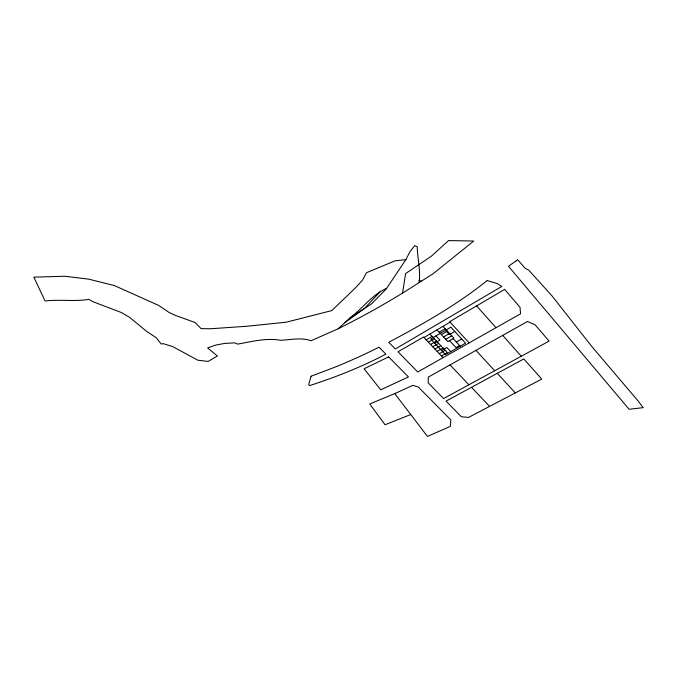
<?xml version="1.0" encoding="UTF-8"?>
<svg xmlns="http://www.w3.org/2000/svg" width="677" height="677" viewBox="0 0 677 677"><rect width="100%" height="100%" fill="white"/><g stroke="black" fill="none" stroke-linecap="round" stroke-linejoin="round"><path stroke-width="1.02" d="M338.153 328.768C365.995 314.907 393.041 299.547 419.105 282.588C420.806 270.614 417.472 258.8 417.235 246.792L414.789 245.616L410.008 251.573L405.878 259.621L386.212 288.977L371.546 303.855L350.094 317.809L338.153 328.768L311.09 340.759C301.451 337.205 290.645 339.82 280.608 340.269C266.036 337.789 251.962 341.555 237.703 344.111L234.682 342.85L224.417 343.442L215.066 345.228L207.627 347.961L217.385 355.992L208.169 361.416L197.887 360.223L172.635 346.565L163.25 343.645L161.177 344.043L156.252 337.738L146.283 331.112L129.806 317.496L121.166 312.444L92.774 301.637L88.839 299.378C74.225 301.739 59.644 299.242 45.071 300.994L33.85 277.164L64.747 276.241L88.755 279.161L114.405 285.576L158.655 305.412L169.064 312.444L174.92 315.211L195.145 322.548L201.069 328.607L210.395 328.768L247.554 326.196L286.303 322.184L331.772 310.599L355.061 288.275L362.627 280.007L366.528 272.687L395.08 260.831L405.878 259.621M402.578 292.896L405.616 273.576L431.283 256.261L448.572 240.563L473.731 241.046L432.747 273.999L419.105 282.588M380.559 291.279L364.463 308.458L344.788 322.675M350.094 317.809C362.627 308.441 372.062 294.69 386.575 288.36M469.161 342.884L449.672 321.693L504.653 289.401L520.004 307.273L520.545 313.823L417.709 372.003L398.017 351.769L423.531 337.053L443.063 357.642M423.98 337.518L450.112 322.167M426.188 339.846L432.07 336.401M439.187 332.238L445.17 328.743M428.389 342.164L434.27 338.737M441.387 334.59L447.362 331.112M430.58 344.483L436.462 341.064M443.57 336.934L449.545 333.465M434.634 343.146L439.898 340.091L435.954 335.894M454.775 331.468L449.418 334.565L445.491 330.334M432.764 346.785L438.645 343.383M445.754 339.27L451.728 335.817M434.947 349.078L440.82 345.693M437.114 351.371L442.986 347.995M441.59 350.508L446.845 347.496L450.721 351.625M456.357 342.046L461.706 338.982M439.28 353.648L445.153 350.288M441.438 355.924L447.302 352.582L429.87 334.066M459.624 345.558L456.044 347.597L449.57 340.649M475.973 350.373L527.493 321.482L535.067 324.765L549.106 341.098L443.57 398.575L428.177 382.835L428.287 377.106L475.973 350.373L494.675 370.742M489.598 406.395L468.518 417.43L461.299 416.719L446.05 401.114L523.82 358.937L541.744 379.095L489.598 406.395L471.505 387.312M394.759 393.599L412.852 385.331L418.386 387.092L450.84 419.918L450.391 426.349L427.492 436.437L394.759 393.599L369.752 404.008L385.061 424.741L410.753 414.536M418.928 280.312L421.373 281.167M450.061 364.903L468.907 384.781M436.987 329.885L447.929 341.597L453.895 338.161L442.97 326.373M453.15 338.585L460.225 346.209M497.307 373.315L515.315 392.931M476.6 305.886L495.987 327.702M502.706 335.377L521.265 356.254M311.073 376.217L308.704 384.494L309.465 385.636C335.733 377.216 361.459 366.976 385.898 354.139L379.035 347.208L371.318 350.999A1322.74 869.86 66.5 0 1 334.607 367.298L311.073 376.217M516.111 260.95L508.452 266.23L629.102 409.28L643.15 407.656L638.411 401.3L591.986 346.717L552.119 296.01L528.788 270.208L525.047 268.177L517.693 259.672L516.111 260.95M487.186 280.54C456.89 304.878 423.007 324.122 388.759 342.266L395.309 348.993L501.869 286.422L497.172 283.57L487.186 280.54M450.848 327.203L430.69 338.965L445.466 354.613L465.564 343.171L450.848 327.203M388.632 356.889L364.099 368.77L380.702 389.783L408.476 376.954L388.632 356.889"/></g></svg>
